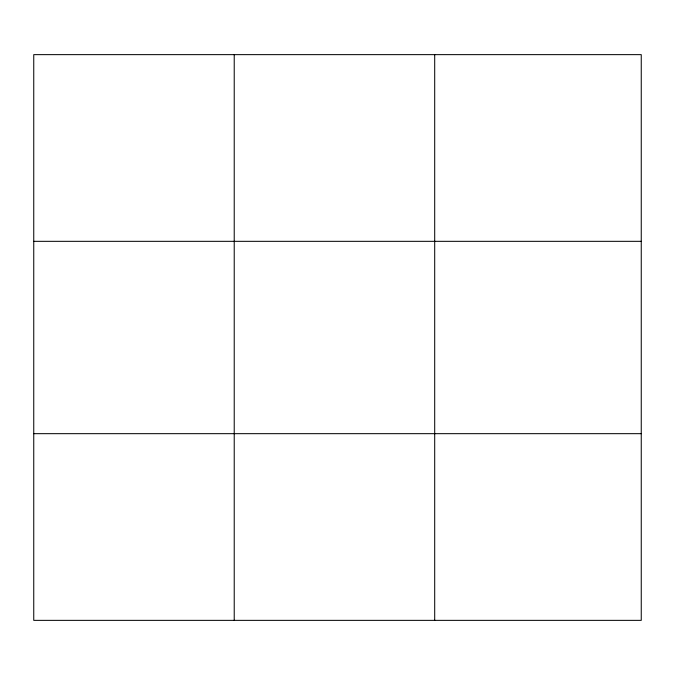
<?xml version="1.0" encoding="UTF-8"?>
<svg xmlns="http://www.w3.org/2000/svg" width="675" height="675" viewBox="0 0 675 675"><rect width="100%" height="100%" fill="white"/><g stroke="black" fill="none" stroke-linecap="round" stroke-linejoin="round"><path stroke-width="1.01" d="M234.225 54.641L234.225 620.359M434.7 54.641L434.7 620.359M641.25 241.329L641.25 54.641L33.75 54.641L33.75 620.359L641.25 620.359L641.25 241.329L33.75 241.329M33.75 433.671L641.25 433.671"/></g></svg>
